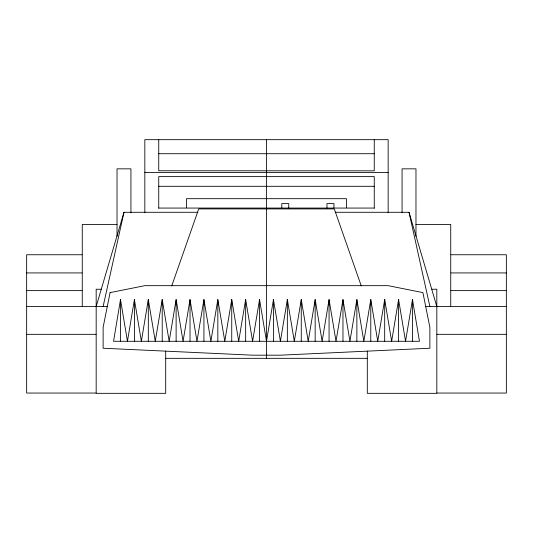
<?xml version="1.0" encoding="UTF-8"?>
<svg xmlns="http://www.w3.org/2000/svg" width="533" height="533" viewBox="0 0 533 533"><rect width="100%" height="100%" fill="white"/><g stroke="black" fill="none" stroke-linecap="round" stroke-linejoin="round"><path stroke-width="0.8" d="M120.505 299.573L113.549 341.28L419.451 341.28L412.495 299.573L405.546 341.28L398.591 299.573L391.642 341.28L384.686 299.573L377.737 341.28L370.781 299.573L363.832 341.28L356.877 299.573L349.928 341.28L342.972 299.573L336.023 341.28L329.068 299.573L322.119 341.28L315.163 299.573L308.214 341.28L301.258 299.573L294.309 341.28L287.354 299.573L280.405 341.28L273.449 299.573L266.5 341.28L259.551 299.573L252.595 341.28L245.646 299.573L238.691 341.28L231.742 299.573L224.786 341.28L217.837 299.573L210.881 341.28L203.932 299.573L196.977 341.28L190.028 299.573L183.072 341.28L176.123 299.573L169.168 341.28L162.219 299.573L155.263 341.28L148.314 299.573L141.358 341.28L134.409 299.573L127.454 341.28L120.505 299.573L120.505 341.28M103.122 306.522L123.982 212.287L197.89 212.287M96.173 306.522L123.982 212.287M171.746 285.881L198.716 208.923L334.284 208.923L361.254 285.881M158.741 153.717L374.259 153.717M144.836 172.399L388.164 172.399M158.741 186.303L374.259 186.303M158.741 208.063L374.259 208.063M335.11 212.287L409.018 212.287L436.827 306.522M117.027 224.46L82.269 224.46L82.269 306.522M415.973 224.46L450.731 224.46L450.731 306.522M81.995 254.754L26.65 254.754L26.65 393.048L96.033 393.048M451.005 254.754L506.35 254.754L506.35 393.048L436.967 393.048M26.65 272.929L81.995 272.929M451.005 272.929L506.35 272.929M101.137 289.232L96.173 289.232L96.173 393.327L165.696 393.327L165.696 351.14M431.863 289.232L436.827 289.232L436.827 393.327L367.304 393.327L367.304 351.14M26.65 290.618L81.995 290.618M451.005 290.618L506.35 290.618M26.65 306.522L107.733 306.522M425.267 306.522L506.35 306.522M26.65 334.331L96.033 334.331M436.967 334.331L506.35 334.331M165.696 358.329L367.304 358.329M409.018 212.287L429.878 306.522M415.973 236.259L415.973 168.841L402.069 168.841L402.069 212.707M412.495 299.573L412.495 341.28M398.591 299.573L398.591 341.28M388.164 212.687L388.164 139.673L144.836 139.673L144.836 212.687M384.686 299.573L384.686 341.28M374.259 139.673L374.259 170.826L158.741 170.767L158.741 139.673M374.259 208.23L374.259 176.623L158.741 176.623L158.741 208.23M370.781 299.573L370.781 341.28M356.877 299.573L356.877 341.28M346.45 207.803L346.45 198.682L186.55 198.682L186.55 207.803M342.972 299.573L342.972 341.28M333.938 207.737L333.938 203.599L326.982 203.599L326.982 208.51M329.068 299.573L329.068 341.28M315.163 299.573L315.163 341.28M301.258 299.573L301.258 341.28M288.746 208.51L288.746 203.599L281.797 203.599L281.797 207.737M287.354 299.573L287.354 341.28M273.449 299.573L273.449 341.28M266.5 139.673L266.5 207.777M266.5 208.063L266.5 355.185M266.5 355.538L266.5 358.329M259.551 299.573L259.551 341.28M245.646 299.573L245.646 341.28M231.742 299.573L231.742 341.28M217.837 299.573L217.837 341.28M203.932 299.573L203.932 341.28M190.028 299.573L190.028 341.28M176.123 299.573L176.123 341.28M162.219 299.573L162.219 341.28M148.314 299.573L148.314 341.28M134.409 299.573L134.409 341.28M130.931 212.707L130.931 168.841L117.027 168.841L117.027 236.259M110.078 292.617L103.122 327.375L103.122 348.236L252.595 355.185L280.405 355.185L429.878 348.236L429.878 327.375L422.922 292.617L388.164 285.668L144.836 285.668L110.078 292.617"/></g></svg>
